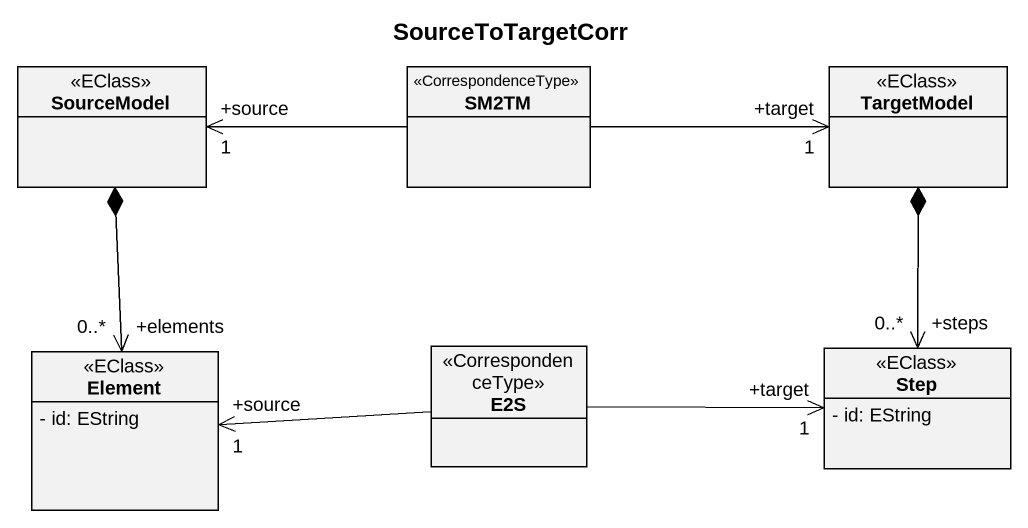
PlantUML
@startuml
title SourceToTargetCorr
hide circle
hide empty members
skinparam classAttributeIconSize 0
class SourceModel <<EClass>>
class SM2TM <<CorrespondenceType>>
class TargetModel <<EClass>>
class Element <<EClass>> {
  - id: EString
}
class E2S <<CorrespondenceType>>
class Step <<EClass>> {
  - id: EString
}
SourceModel *--> "+elements\n0..*" Element
SM2TM -left-> "+source\n1" SourceModel
SM2TM -right-> "+target\n1" TargetModel
TargetModel *--> "+steps\n0..*" Step
E2S -left-> "+source\n1" Element
E2S -right-> "+target\n1" Step
@enduml
